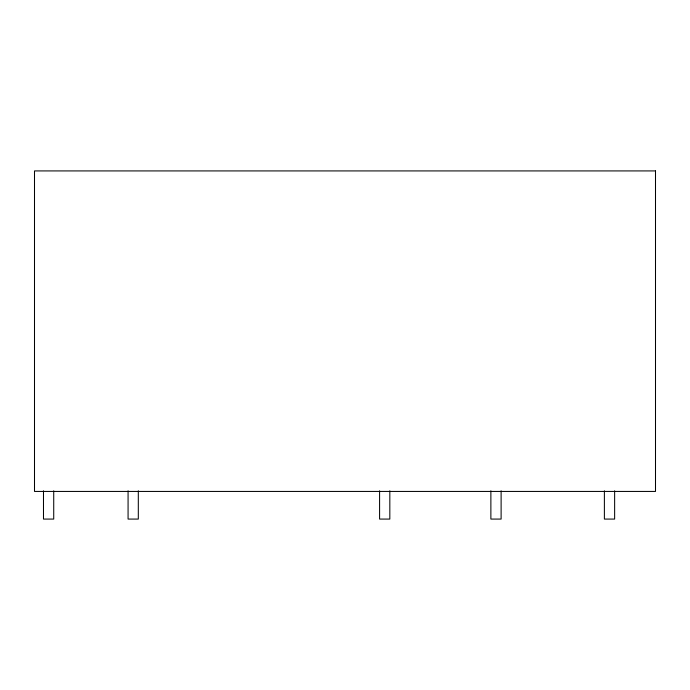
<?xml version="1.0" encoding="UTF-8"?>
<svg xmlns="http://www.w3.org/2000/svg" width="690" height="690" viewBox="0 0 690 690"><rect width="100%" height="100%" fill="white"/><g stroke="black" fill="none" stroke-linecap="round" stroke-linejoin="round"><path stroke-width="1.03" d="M614.635 490.823L614.635 519.078L604.388 519.078L604.388 490.823M501.113 490.823L501.113 519.078L490.875 519.078L490.875 490.823M389.824 490.823L389.824 519.078L379.586 519.078L379.586 490.823M138.311 490.823L138.311 519.078L128.073 519.078L128.073 490.823M53.725 490.823L53.725 519.078L43.487 519.078L43.487 490.823M655.5 170.922L34.5 170.922L34.5 491.435L655.5 491.435L655.5 170.922"/></g></svg>
